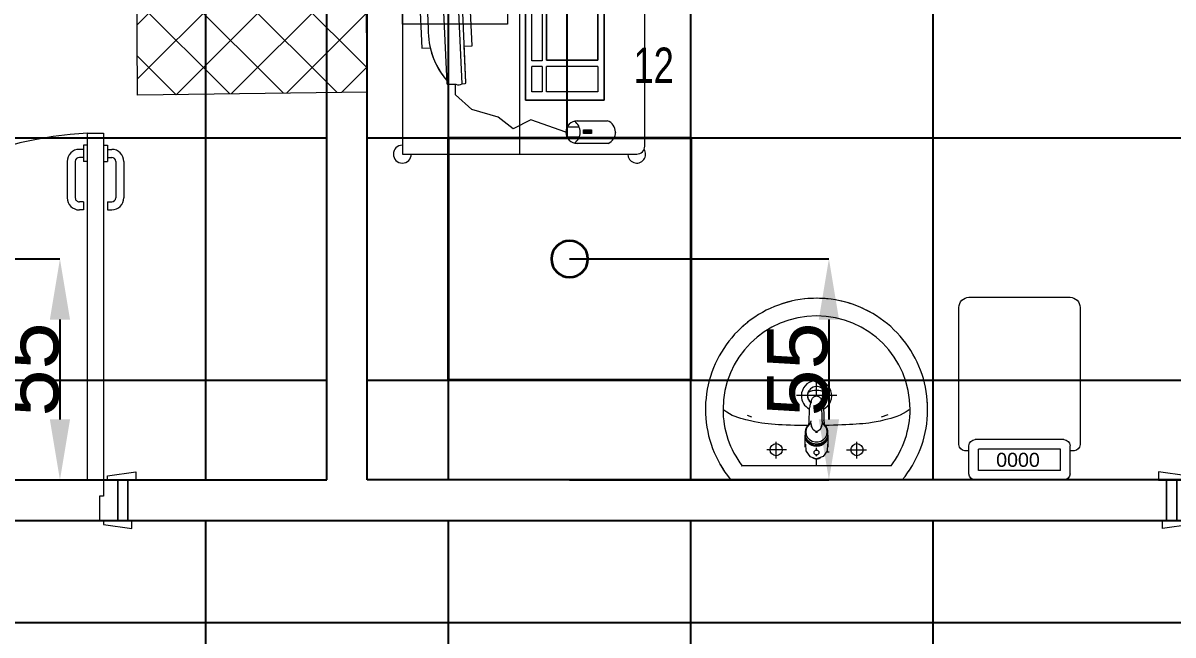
# Model space of a CAD drawing. Header units: inches. Extents: x -12418 to 57169, y -29325 to 19878.
# Drawn here: x 40947 to 43793, y -7231 to -5715 of the extents above; entities that cross this region are included whole.
import ezdxf
from ezdxf.enums import TextEntityAlignment as Align

# ---------------------------------------------------------------- set-up
doc = ezdxf.new("R2010")
doc.units = ezdxf.units.IN
doc.header["$LTSCALE"] = 25
doc.header["$MEASUREMENT"] = 0
doc.header["$PDMODE"] = 3
doc.layers.get('0').update_dxf_attribs({"color": 8})
doc.layers.get('Defpoints').update_dxf_attribs({"color": 8})
for name, color, linetype, lineweight in [('00-Ground Floor$0$72_EGR_EQP_TAG', 142, 'Continuous', 5), ('00-Ground Floor$0$C-HYDR-CTCH', 251, 'Continuous', 5), ('00-Ground Floor$0$Hatch', 254, 'Continuous', 5), ('00-Ground Floor$0$LOADING', 253, 'Continuous', 5), ('00-Ground Floor$0$P-SANR-FIXT', 6, 'Continuous', 18), ('00-Ground Floor$0$P-SANR-FIXT-1', 6, 'Continuous', 13), ('00-Ground Floor$0$Walls', 251, 'Continuous', 5), ('00-Ground Floor$0$Wooden Joinery', 251, 'Continuous', 5), ('E-DIM', 6, 'Continuous', 18), ('E-LITE-CIRC-NUMB', 6, 'Continuous', 25), ('E-LITE-CLNG', 150, 'Continuous', 35), ('E-LITE-CTRL', 6, 'Continuous', 25)]:
    doc.layers.add(name, color=color, linetype=linetype, lineweight=lineweight)
doc.layers.add('00-Ground Floor$0$False Ceiling', color=251, linetype='Continuous')
doc.styles.add('00-Ground Floor$0$Standard', font='arial.ttf')
doc.styles.add('00-Ground Floor$0$X3G_ENTITY_257CFD', font='swisscl.ttf', dxfattribs={"height": 200})
doc.styles.add('DC_Simplex', font='SIMPLEX.shx', dxfattribs={"width": 0.7})
doc.styles.get("Standard").update_dxf_attribs({"font": 'arial.ttf'})
doc.dimstyles.get("Standard").update_dxf_attribs({"dimtxt": 150, "dimasz": 150, "dimexe": 0.18, "dimexo": 0.0625, "dimgap": 1, "dimtad": 1, "dimdec": 0, "dimlfac": 0.1, "dimzin": 0, "dimdsep": 46, "dimtxsty": 'Standard', "dimcen": 0.09, "dimclrd": 256, "dimclrt": 7, "dimadec": 0, "dimazin": 0, "dimtfac": 1, "dimtdec": 0, "dimtofl": 0, "dimtmove": 0, "dimatfit": 3, "dimfxl": 1, "dimtolj": 1, "dimtzin": 0, "dimarcsym": 0})

# ---------------------------------------------------------------- blocks, each defined once
blk = doc.blocks.new('00-Ground Floor$0$A$C72370EFE')
at = {"layer": '00-Ground Floor$0$Wooden Joinery'}
for p, q in [((-0.01, -0.04), (-0.02, -0.04)), ((-0.01, -0.03), (-0.01, -0.07)), ((0, -0.03), (-0.01, -0.03)), ((0.04, -0.03), (0.05, -0.03)), ((0.05, -0.03), (0.05, -0.07)), ((0.05, -0.04), (0.06, -0.04)), ((-0.05, -0.07), (-0.05, -0.16)), ((-0.03, -0.07), (-0.03, -0.16)), ((-0.01, -0.06), (-0.02, -0.06)), ((0, -0.07), (-0.01, -0.07)), ((0.04, -0.07), (0.05, -0.07)), ((0.05, -0.06), (0.06, -0.06)), ((0.07, -0.07), (0.07, -0.16)), ((0.09, -0.07), (0.09, -0.16)), ((-0.01, -0.17), (-0.02, -0.17)), ((-0.01, -0.17), (-0.01, -0.19)), ((0.05, -0.17), (0.06, -0.17)), ((0.05, -0.17), (0.05, -0.19)), ((-0.01, -0.19), (-0.02, -0.19)), ((0.05, -0.19), (0.06, -0.19))]:
    blk.add_line(p, q, dxfattribs=at)
for centre, radius, start, end in [((-0.02, -0.07), 0.03, 90, 180), ((0.06, -0.07), 0.03, 0, 90), ((-0.02, -0.07), 0.01, 90, 180), ((0.06, -0.07), 0.01, 0, 90), ((-0.02, -0.16), 0.03, 180, 270), ((-0.02, -0.16), 0.01, 180, 270), ((0.06, -0.16), 0.01, 270, 0), ((0.06, -0.16), 0.03, 270, 0)]:
    blk.add_arc(centre, radius, start, end, dxfattribs=at)
blk = doc.blocks.new('00-Ground Floor$0$A$C5DAD61B4')
at = {"layer": '00-Ground Floor$0$Wooden Joinery'}
for points in [[(80, 959.1), (80, 969.1), (10, 979.1), (10, 959.1)], [(940, 959.1), (940, 969.1), (1010, 979.1), (1010, 959.1)], [(70, 859.1), (70, 849.1), (0, 839.1), (0, 859.1)], [(120, 859.1), (120, 0), (80, 0), (80, 859.1)], [(950, 859.1), (950, 849.1), (1020, 839.1), (1020, 859.1)]]:
    blk.add_lwpolyline(points, close=True, dxfattribs=at)
for points in [[(45, 859.1), (45, 959.1), (20, 959.1), (20, 859.1), (45, 859.1)], [(45, 859.1), (80, 859.1), (80, 899.1), (90, 899.1), (90, 959.1), (45, 959.1), (45, 859.1)], [(975, 859.1), (940, 859.1), (940, 899.1), (930, 899.1), (930, 959.1), (975, 959.1), (975, 859.1)], [(975, 859.1), (975, 959.1), (1000, 959.1), (1000, 859.1), (975, 859.1)]]:
    blk.add_lwpolyline(points, dxfattribs=at)
blk.add_arc((80, 859.1), 860, 272.666, 0, dxfattribs=at)
at = {"layer": '00-Ground Floor$0$Wooden Joinery', "xscale": 999.9999999998854, "yscale": 999.9999999998854, "zscale": 999.9999999998854, "rotation": 180}
blk.add_blockref('00-Ground Floor$0$A$C72370EFE', (120, 0), dxfattribs=at)
blk = doc.blocks.new('00-Ground Floor$0$FP_138-161_A_00_GFL_-0_080_Einreichung_Grundrisse_100')
at = {"layer": '00-Ground Floor$0$P-SANR-FIXT'}
blk.add_line((-0.0044, -0.0019), (-0.0045, -0.0021), dxfattribs=at)
at = {"layer": '00-Ground Floor$0$P-SANR-FIXT', "flags": 128}
blk.add_lwpolyline([(-0.0057, -0.0037), (-0.0058, -0.0039), (-0.006, -0.004)], dxfattribs=at)
blk = doc.blocks.new('00-Ground Floor$0$FP_139-161_A_00_GFL_-0_080_Einreichung_Grundrisse_100')
at = {"layer": '00-Ground Floor$0$P-SANR-FIXT'}
blk.add_line((0.0045, -0.0022), (0.0044, -0.002), dxfattribs=at)
at = {"layer": '00-Ground Floor$0$P-SANR-FIXT', "flags": 128}
blk.add_lwpolyline([(0.006, -0.004), (0.0059, -0.0039), (0.0057, -0.0038)], dxfattribs=at)
blk = doc.blocks.new('00-Ground Floor$0$IS_Ceraplus_B8204_BIM_BG _1_ - B8204AA - CERAPLUS single lever basin mixer with pop-up waste-V137-161_A_00_GFL_-0_080_Einreichung_Grundrisse_100')
at = {"layer": '00-Ground Floor$0$P-SANR-FIXT-1'}
h = blk.add_hatch(dxfattribs=at)
h.set_pattern_fill('FP_26', color=256, style=0, pattern_type=2)
h.set_pattern_definition([(225, (0.009, 0), (0.010607, -0.010607), []), (315, (0.009, 0), (0.010607, 0.010607), [])])
h.paths.add_polyline_path([(0.0056, -0.002), (0.0058, -0.0024), (0.0058, -0.0021)])
h.paths.add_polyline_path([(0.007, -0.0039), (0.0088, -0.0045), (0.0084, -0.0043)])
at = {"layer": '00-Ground Floor$0$LOADING'}
for p, q in [((-0.028, 0), (-0.028, -0.0281)), ((-0.0262, -0.0282), (-0.0263, -0.0287)), ((0.0263, -0.0287), (0.0262, -0.0282)), ((0.028, -0.0281), (0.028, 0)), ((-0.0274, -0.0337), (-0.0271, -0.0392)), ((-0.0137, -0.0512), (-0.0129, -0.0517)), ((0.0124, -0.052), (0.0133, -0.0515)), ((0.0185, -0.0618), (0.019, -0.0539)), ((0.019, -0.0539), (0.0188, -0.0561)), ((0.0262, -0.0293), (0.0263, -0.0287)), ((0.0271, -0.0392), (0.0274, -0.0337)), ((0.014, -0.0647), (0.0133, -0.1077))]:
    blk.add_line(p, q, dxfattribs=at)
at = {"layer": '00-Ground Floor$0$LOADING', "flags": 128}
for points in [[(-0.0272, -0.0069), (-0.0266, 0.009), (-0.0165, 0.0236), (0, 0.0291)], [(0.0272, -0.0069), (0.0266, 0.009), (0.0165, 0.0236), (0, 0.0291)], [(-0.0176, -0.0568), (-0.0224, -0.0513), (-0.0254, -0.0448), (-0.0264, -0.0376), (-0.0253, -0.0305), (-0.0222, -0.024), (-0.0172, -0.0186), (-0.0109, -0.0147), (-0.0037, -0.0127), (0.0037, -0.0127), (0.0109, -0.0147), (0.0172, -0.0186), (0.0222, -0.024), (0.0253, -0.0305), (0.0264, -0.0376), (0.0254, -0.0448), (0.0224, -0.0513), (0.0176, -0.0568)], [(-0.0271, -0.0393), (-0.027, -0.0403), (-0.0269, -0.0414), (-0.0267, -0.0424), (-0.0265, -0.0434), (-0.0262, -0.0444), (-0.0259, -0.0454), (-0.0255, -0.0464), (-0.0252, -0.0474), (-0.0247, -0.0484), (-0.0243, -0.0493), (-0.0238, -0.0502), (-0.0232, -0.0511), (-0.0226, -0.052), (-0.022, -0.0529), (-0.0214, -0.0537), (-0.0207, -0.0545), (-0.0199, -0.0553), (-0.0192, -0.0561), (-0.0184, -0.0568), (-0.0176, -0.0575), (-0.0173, -0.0577)], [(-0.019, -0.0539), (-0.0185, -0.0615), (-0.0185, -0.0618)], [(0.0171, -0.0578), (0.0174, -0.0575), (0.0176, -0.0568)], [(0.0173, -0.0577), (0.0181, -0.057), (0.0189, -0.0563), (0.0197, -0.0556), (0.0204, -0.0548), (0.0211, -0.054), (0.0218, -0.0532), (0.0224, -0.0523), (0.023, -0.0514), (0.0236, -0.0505), (0.0241, -0.0496), (0.0246, -0.0487), (0.025, -0.0477), (0.0254, -0.0467), (0.0258, -0.0458), (0.0261, -0.0448), (0.0264, -0.0437), (0.0266, -0.0427), (0.0268, -0.0417), (0.027, -0.0407), (0.0271, -0.0396), (0.0271, -0.0393)], [(-0.0181, -0.0728), (-0.0177, -0.083), (-0.0172, -0.0938)], [(-0.0162, -0.0579), (-0.0156, -0.058), (-0.0151, -0.0581), (-0.0146, -0.0583), (-0.0142, -0.0586), (-0.0139, -0.0588), (-0.0138, -0.0591)], [(-0.0138, -0.0591), (-0.0139, -0.0612), (-0.014, -0.0633)], [(0.0138, -0.0591), (0.0139, -0.0588), (0.0142, -0.0586), (0.0146, -0.0583), (0.0151, -0.0581), (0.0156, -0.058), (0.0162, -0.0579)], [(0.014, -0.0633), (0.0139, -0.0612), (0.0138, -0.0591)], [(0.0172, -0.0938), (0.0177, -0.083), (0.0181, -0.0728)], [(0.0184, -0.0651), (0.0184, -0.0652), (0.0184, -0.0652), (0.0184, -0.0652), (0.0184, -0.0654), (0.0184, -0.0655)], [(-0.0129, -0.1142), (-0.0124, -0.1161), (-0.0118, -0.1179), (-0.0109, -0.1197), (-0.0098, -0.1214), (-0.0084, -0.123), (-0.0067, -0.1244), (-0.0047, -0.1255), (-0.0025, -0.1263), (0, -0.1266)], [(0, -0.1266), (0.0025, -0.1263), (0.0047, -0.1255), (0.0067, -0.1244), (0.0084, -0.123), (0.0098, -0.1214), (0.0109, -0.1197), (0.0118, -0.1179), (0.0124, -0.1161), (0.0129, -0.1142)]]:
    blk.add_lwpolyline(points, dxfattribs=at)
at = {"layer": '00-Ground Floor$0$LOADING'}
for centre, radius, start, end in [((0, 0.0135), 0.00603, 0, 180), ((0, 0.0135), 0.00603, 180, 0), ((-0.009, 0), 0.005, 300, 315), ((0.009, 0), 0.005, 225, 240)]:
    blk.add_arc(centre, radius, start, end, dxfattribs=at)
for centre, major_axis, start_param, end_param in [((0, -0.0281), (-0.028, 0), 4.712389, 6.47291), ((0, -0.0287), (0.0267, 0), 1.570796, 3.036556), ((0, -0.0287), (0.0263, 0), 2.625648, 2.791756), ((0, -0.0287), (-0.0263, 0), 4.712389, 5.759587), ((0, -0.0281), (0.028, 0), 6.093357, 7.853982), ((0, -0.0287), (0.0267, 0), 0.105099, 1.570796), ((0, -0.0287), (0.0262, 0), 0.523599, 1.570796), ((0, -0.0287), (0.0262, 0), 0.349919, 0.515945), ((0, -0.0321), (0.0275, 0), 3.141823, 3.202701), ((0, -0.0321), (0.0275, 0), 3.239313, 3.439417), ((0, -0.0281), (0.028, 0), 3.371221, 3.483334), ((0, -0.0312), (0.0248, 0), 4.111947, 4.191073), ((0, -0.0281), (0.028, 0), 4.202431, 4.259552), ((0, -0.0287), (0.0263, 0), 4.169225, 4.2325), ((0, -0.0281), (0.028, 0), 5.172057, 5.222265), ((0, -0.0287), (0.0267, 0), 6.059374, 6.108652), ((0, -0.0321), (0.0275, 0), 5.985527, 6.185455), ((0, -0.0281), (0.028, 0), 5.94107, 6.05344), ((0, -0.0321), (0.0275, 0), 6.222066, 6.282955)]:
    blk.add_ellipse(centre, major_axis=major_axis, ratio=0.961262, start_param=start_param, end_param=end_param, dxfattribs=at)
for points, knots in [([(-0.0215, -0.0162), (-0.0216, -0.0163), (-0.0219, -0.0167), (-0.0227, -0.0177), (-0.0238, -0.0192), (-0.0249, -0.0211), (-0.0258, -0.0231), (-0.0266, -0.0253), (-0.0273, -0.0282), (-0.0275, -0.0305), (-0.0275, -0.0321)], [0.7859035, 0.7859035, 0.7859035, 0.7859035, 0.7916667, 0.8055556, 0.8333333, 0.8611111, 0.8888889, 0.9166667, 0.9444444, 1, 1, 1, 1]), ([(0.021, -0.0157), (0.0208, -0.0154), (0.0203, -0.0149), (0.0192, -0.0139), (0.0177, -0.0127), (0.0161, -0.0117), (0.0148, -0.0109), (0.0138, -0.0104), (0.0127, -0.0099), (0.0113, -0.0093), (0.0087, -0.0084), (0.0048, -0.0075), (0, -0.0071), (-0.0048, -0.0075), (-0.0087, -0.0084), (-0.0113, -0.0093), (-0.0127, -0.0099), (-0.0138, -0.0104), (-0.0148, -0.0109), (-0.0161, -0.0117), (-0.0177, -0.0127), (-0.0191, -0.0139), (-0.0202, -0.0149), (-0.0208, -0.0154), (-0.021, -0.0157)], [0.2222222, 0.2222222, 0.2222222, 0.2222222, 0.2361111, 0.25, 0.2777778, 0.3055556, 0.3194444, 0.3333333, 0.3472222, 0.3611111, 0.3888889, 0.4444444, 0.5, 0.5555556, 0.6111111, 0.6388889, 0.6527778, 0.6666667, 0.6805556, 0.6944444, 0.7222222, 0.75, 0.7638889, 0.7777778, 0.7777778, 0.7777778, 0.7777778]), ([(0.0275, -0.0321), (0.0275, -0.0305), (0.0273, -0.0282), (0.0266, -0.0253), (0.0258, -0.0231), (0.0249, -0.0211), (0.0238, -0.0192), (0.0227, -0.0177), (0.0219, -0.0167), (0.0216, -0.0163), (0.0215, -0.0162)], [0, 0, 0, 0, 0.0555556, 0.0833333, 0.1111111, 0.1388889, 0.1666667, 0.1944444, 0.2083333, 0.2142181, 0.2142181, 0.2142181, 0.2142181]), ([(-0.0188, -0.0538), (-0.0188, -0.0547), (-0.0186, -0.0582), (-0.0185, -0.0619), (-0.0184, -0.0646)], [0.6724021, 0.6724021, 0.6724021, 0.6724021, 0.75, 1, 1, 1, 1]), ([(-0.0162, -0.0579), (-0.0162, -0.0578), (-0.0163, -0.0578), (-0.0165, -0.0577), (-0.0166, -0.0575), (-0.0167, -0.0574), (-0.0169, -0.0573), (-0.017, -0.0572), (-0.0172, -0.0571), (-0.0173, -0.057), (-0.0175, -0.0569), (-0.0176, -0.0568)], [0, 0, 0, 0, 0.1, 0.2, 0.3, 0.4, 0.5, 0.6, 0.7, 0.8, 1, 1, 1, 1]), ([(0, -0.0378), (-0.0005, -0.038), (-0.0012, -0.0384), (-0.0021, -0.0389), (-0.0028, -0.0393), (-0.0035, -0.0397), (-0.0042, -0.04), (-0.0049, -0.0405), (-0.0055, -0.0409), (-0.0061, -0.0414), (-0.0067, -0.0419), (-0.0072, -0.0424), (-0.0078, -0.0429), (-0.0083, -0.0435), (-0.0088, -0.0441), (-0.0092, -0.0446), (-0.0096, -0.0452), (-0.01, -0.0459), (-0.0103, -0.0466), (-0.0105, -0.0472), (-0.0107, -0.0477), (-0.0108, -0.0481), (-0.0109, -0.0484), (-0.0111, -0.0489), (-0.0114, -0.0497), (-0.0118, -0.0509), (-0.0122, -0.0521), (-0.0124, -0.053), (-0.0126, -0.0537), (-0.0128, -0.0544), (-0.0129, -0.0552), (-0.0131, -0.0559), (-0.0132, -0.0566), (-0.0134, -0.0572), (-0.0136, -0.0581), (-0.0137, -0.0587), (-0.0138, -0.0591)], [0, 0, 0, 0, 0.055556, 0.083333, 0.111111, 0.138889, 0.166667, 0.194444, 0.222222, 0.25, 0.277778, 0.305556, 0.333333, 0.361111, 0.388889, 0.416667, 0.444444, 0.472222, 0.5, 0.527778, 0.541667, 0.555556, 0.569444, 0.583333, 0.611111, 0.666667, 0.722222, 0.75, 0.777778, 0.805556, 0.833333, 0.861111, 0.888889, 0.916667, 0.944444, 1, 1, 1, 1]), ([(0, -0.0357), (-0.0006, -0.0357), (-0.0013, -0.0357), (-0.002, -0.0357), (-0.0022, -0.0357)], [0, 0, 0, 0, 0.1, 0.1298359, 0.1298359, 0.1298359, 0.1298359]), ([(0.0022, -0.0357), (0.002, -0.0357), (0.0013, -0.0357), (0.0006, -0.0357), (0, -0.0357)], [0.8701578, 0.8701578, 0.8701578, 0.8701578, 0.9, 1, 1, 1, 1]), ([(0.0138, -0.0591), (0.0137, -0.0587), (0.0136, -0.0581), (0.0134, -0.0572), (0.0132, -0.0566), (0.0131, -0.0559), (0.0129, -0.0552), (0.0128, -0.0544), (0.0126, -0.0537), (0.0124, -0.053), (0.0122, -0.0521), (0.0118, -0.0509), (0.0114, -0.0497), (0.0111, -0.0489), (0.0109, -0.0484), (0.0108, -0.0481), (0.0107, -0.0477), (0.0105, -0.0472), (0.0103, -0.0466), (0.01, -0.0459), (0.0096, -0.0452), (0.0092, -0.0446), (0.0088, -0.0441), (0.0083, -0.0435), (0.0078, -0.0429), (0.0072, -0.0424), (0.0067, -0.0419), (0.0061, -0.0414), (0.0055, -0.0409), (0.0049, -0.0405), (0.0042, -0.04), (0.0035, -0.0397), (0.0028, -0.0393), (0.0021, -0.0389), (0.0012, -0.0384), (0.0005, -0.038), (0, -0.0378)], [0, 0, 0, 0, 0.055556, 0.083333, 0.111111, 0.138889, 0.166667, 0.194444, 0.222222, 0.25, 0.277778, 0.333333, 0.388889, 0.416667, 0.430556, 0.444444, 0.458333, 0.472222, 0.5, 0.527778, 0.555556, 0.583333, 0.611111, 0.638889, 0.666667, 0.694444, 0.722222, 0.75, 0.777778, 0.805556, 0.833333, 0.861111, 0.888889, 0.916667, 0.944444, 1, 1, 1, 1]), ([(0.0176, -0.0568), (0.0175, -0.0569), (0.0173, -0.057), (0.0172, -0.0571), (0.017, -0.0572), (0.0169, -0.0573), (0.0167, -0.0574), (0.0166, -0.0575), (0.0165, -0.0577), (0.0163, -0.0578), (0.0162, -0.0578), (0.0162, -0.0579)], [0, 0, 0, 0, 0.2, 0.3, 0.4, 0.5, 0.6, 0.7, 0.8, 0.9, 1, 1, 1, 1]), ([(0.0184, -0.0646), (0.0185, -0.0619), (0.0186, -0.0582), (0.0188, -0.0547), (0.0188, -0.0538)], [0, 0, 0, 0, 0.25, 0.3275586, 0.3275586, 0.3275586, 0.3275586]), ([(-0.0148, -0.0587), (-0.015, -0.0586), (-0.0159, -0.0583), (-0.0167, -0.058), (-0.0172, -0.0578)], [0.8, 0.8, 0.8, 0.8, 0.85, 1, 1, 1, 1]), ([(0.0141, -0.0613), (0.0141, -0.0611), (0.0143, -0.0608), (0.0145, -0.0604), (0.0148, -0.06), (0.0151, -0.0596), (0.0153, -0.0594), (0.0155, -0.0592), (0.0156, -0.059), (0.0158, -0.0588), (0.016, -0.0587), (0.0163, -0.0585), (0.0165, -0.0583), (0.0166, -0.0582)], [0.3333333, 0.3333333, 0.3333333, 0.3333333, 0.4166667, 0.5, 0.5833333, 0.6666667, 0.7083333, 0.75, 0.7916667, 0.8333333, 0.875, 0.9166667, 1, 1, 1, 1]), ([(-0.0131, -0.1116), (-0.0132, -0.1115), (-0.0135, -0.1109), (-0.0141, -0.1099), (-0.0147, -0.1086), (-0.0153, -0.1072), (-0.0159, -0.1053), (-0.0167, -0.1021), (-0.0171, -0.0992), (-0.0171, -0.0973)], [0.4856715, 0.4856715, 0.4856715, 0.4856715, 0.5, 0.55, 0.6, 0.65, 0.7, 0.8, 1, 1, 1, 1]), ([(-0.0132, -0.1091), (-0.0132, -0.1096), (-0.0132, -0.1103), (-0.0132, -0.1111), (-0.0132, -0.1115), (-0.0132, -0.1118), (-0.0131, -0.1122), (-0.0131, -0.1125), (-0.0131, -0.1128), (-0.0131, -0.1131), (-0.013, -0.1134), (-0.013, -0.1138), (-0.0129, -0.1141), (-0.0129, -0.1142)], [0.2, 0.2, 0.2, 0.2, 0.4, 0.5, 0.55, 0.6, 0.65, 0.7, 0.75, 0.8, 0.85, 0.9, 1, 1, 1, 1]), ([(0.0129, -0.1142), (0.0129, -0.1141), (0.013, -0.1138), (0.013, -0.1134), (0.0131, -0.1131), (0.0131, -0.1128), (0.0131, -0.1125), (0.0131, -0.1122), (0.0132, -0.1118), (0.0132, -0.1115), (0.0132, -0.1111), (0.0132, -0.1103), (0.0132, -0.1096), (0.0132, -0.1091)], [0, 0, 0, 0, 0.1, 0.15, 0.2, 0.25, 0.3, 0.35, 0.4, 0.45, 0.5, 0.6, 0.8, 0.8, 0.8, 0.8]), ([(0.0131, -0.1116), (0.0133, -0.1113), (0.0137, -0.1106), (0.0142, -0.1096), (0.0147, -0.1084), (0.0153, -0.1072), (0.0159, -0.1053), (0.0167, -0.1021), (0.0171, -0.0992), (0.0171, -0.0973)], [-0.5143371, -0.5143371, -0.5143371, -0.5143371, -0.475, -0.4375, -0.4, -0.35, -0.3, -0.2, 0, 0, 0, 0])]:
    blk.add_open_spline(points, degree=3, knots=knots, dxfattribs=at)
for points in [[(-0.0184, -0.0646), (-0.0183, -0.0659), (-0.0182, -0.0684), (-0.0181, -0.0709), (-0.0181, -0.0721)], [(-0.0172, -0.0578), (-0.0171, -0.0578), (-0.0169, -0.058), (-0.0167, -0.0581), (-0.0166, -0.0582)], [(-0.0162, -0.0579), (-0.0162, -0.0579), (-0.0164, -0.0581), (-0.0165, -0.0582), (-0.0166, -0.0583), (-0.0166, -0.0582), (-0.0166, -0.0582)], [(-0.0166, -0.0582), (-0.0163, -0.0585), (-0.0156, -0.059), (-0.0148, -0.0599), (-0.0142, -0.0609), (-0.0139, -0.0617), (-0.0138, -0.0621)], [(-0.014, -0.0633), (-0.014, -0.0633), (-0.014, -0.0633), (-0.014, -0.0633)], [(-0.014, -0.0646), (-0.014, -0.0644), (-0.014, -0.064), (-0.014, -0.0635), (-0.014, -0.0633)], [(0.014, -0.0633), (0.014, -0.0633), (0.014, -0.0633), (0.014, -0.0633)], [(0.014, -0.0633), (0.014, -0.0635), (0.014, -0.064), (0.014, -0.0644), (0.014, -0.0647)], [(0.0172, -0.0578), (0.0168, -0.0579), (0.0158, -0.0583), (0.0147, -0.0587), (0.0141, -0.059)], [(0.0166, -0.0582), (0.0166, -0.0582), (0.0166, -0.0583), (0.0165, -0.0582), (0.0164, -0.0581), (0.0162, -0.0579), (0.0162, -0.0579)], [(0.0166, -0.0582), (0.0167, -0.0582), (0.0168, -0.0581), (0.0169, -0.058), (0.0169, -0.058)], [(0.0169, -0.058), (0.017, -0.0579), (0.0171, -0.0579), (0.0171, -0.0578)], [(0.0181, -0.0721), (0.0181, -0.0709), (0.0182, -0.0684), (0.0183, -0.0659), (0.0184, -0.0646)], [(-0.0172, -0.0938), (-0.0172, -0.0944), (-0.0172, -0.0956), (-0.0171, -0.0967), (-0.0171, -0.0973)], [(0.0171, -0.0973), (0.0171, -0.0967), (0.0172, -0.0956), (0.0172, -0.0944), (0.0172, -0.0938)]]:
    blk.add_open_spline(points, degree=3, dxfattribs=at)
for name in ['00-Ground Floor$0$FP_138-161_A_00_GFL_-0_080_Einreichung_Grundrisse_100', '00-Ground Floor$0$FP_139-161_A_00_GFL_-0_080_Einreichung_Grundrisse_100']:
    blk.add_blockref(name, (0, 0), dxfattribs=at)
blk = doc.blocks.new('00-Ground Floor$0$_100_WB_KER_REN_55x45x18 - _100_WB_KER_REN_55x45x18-V63-161_A_00_GFL_-0_080_Einreichung_Grundrisse_100')
at = {"layer": '00-Ground Floor$0$LOADING'}
for p, q in [((-0.2075, 0.225), (-0.2075, 0.2227)), ((0.2074, 0.225), (-0.2074, 0.225)), ((0.2075, 0.2227), (0.2075, 0.225)), ((-0.1855, 0.1899), (0.1855, 0.1899)), ((-0.1, 0.172), (-0.1, 0.1303)), ((0, 0.1899), (0, 0.1724)), ((0.1, 0.172), (0.1, 0.1303)), ((-0.0744, 0.15), (-0.1234, 0.15)), ((-0.0259, 0.155), (-0.0315, 0.155)), ((0, 0.1656), (0, 0.1628)), ((0, 0.1509), (0, 0.1454)), ((0.026, 0.155), (0.0248, 0.155)), ((0.0744, 0.15), (0.1234, 0.15)), ((0, 0.1422), (0, 0.1399)), ((-0.1763, 0.0637), (-0.1598, 0.0692)), ((0.1605, 0.0691), (0.1707, 0.0656)), ((-0.05, 0.0161), (0.05, 0.0161)), ((0, 0.0168), (0, -0.0348))]:
    blk.add_line(p, q, dxfattribs=at)
at = {"layer": '00-Ground Floor$0$LOADING', "flags": 128}
for points in [[(-0.2121, 0.225), (-0.219, 0.2164), (-0.2254, 0.2075), (-0.2316, 0.1983), (-0.2373, 0.189), (-0.2427, 0.1794), (-0.2476, 0.1696), (-0.2522, 0.1596), (-0.2564, 0.1494), (-0.2602, 0.1391), (-0.2635, 0.1286), (-0.2665, 0.118), (-0.269, 0.1073), (-0.271, 0.0965), (-0.2727, 0.0856), (-0.2739, 0.0747), (-0.2747, 0.0637), (-0.275, 0.0527), (-0.275, 0.05)], [(0.275, 0.05), (0.2748, 0.061), (0.2741, 0.072), (0.273, 0.0829), (0.2715, 0.0938), (0.2695, 0.1046), (0.2671, 0.1154), (0.2643, 0.126), (0.261, 0.1365), (0.2574, 0.1469), (0.2533, 0.1571), (0.2488, 0.1671), (0.2439, 0.177), (0.2387, 0.1866), (0.233, 0.1961), (0.227, 0.2053), (0.2206, 0.2142), (0.2138, 0.2229), (0.2121, 0.225)], [(-0.275, 0.05), (-0.2748, 0.039), (-0.2741, 0.028), (-0.273, 0.0171), (-0.2715, 0.0062), (-0.2695, -0.0046), (-0.2671, -0.0154), (-0.2643, -0.026), (-0.261, -0.0365), (-0.2574, -0.0469), (-0.2533, -0.0571), (-0.2488, -0.0671), (-0.2439, -0.077), (-0.2387, -0.0866), (-0.233, -0.0961), (-0.227, -0.1053), (-0.2206, -0.1142), (-0.2138, -0.1229), (-0.2067, -0.1313), (-0.1993, -0.1395), (-0.1916, -0.1473), (-0.1836, -0.1548), (-0.1752, -0.162), (-0.1666, -0.1688), (-0.1577, -0.1753), (-0.1486, -0.1814), (-0.1392, -0.1872), (-0.1296, -0.1925), (-0.1198, -0.1975), (-0.1098, -0.2021), (-0.0996, -0.2063), (-0.0893, -0.2101), (-0.0788, -0.2135), (-0.0682, -0.2164), (-0.0575, -0.2189), (-0.0467, -0.221), (-0.0359, -0.2227), (-0.0249, -0.2239), (-0.014, -0.2246), (-0.003, -0.225), (0.008, -0.2249), (0.019, -0.2243), (0.03, -0.2234), (0.0409, -0.2219), (0.0517, -0.2201), (0.0625, -0.2178), (0.0731, -0.2151), (0.0837, -0.212), (0.0941, -0.2084), (0.1043, -0.2044), (0.1144, -0.2001), (0.1243, -0.1953), (0.1341, -0.1901), (0.1436, -0.1846), (0.1528, -0.1786), (0.1618, -0.1723), (0.1706, -0.1657), (0.1791, -0.1587), (0.1873, -0.1514), (0.1952, -0.1437), (0.2028, -0.1358), (0.21, -0.1275), (0.217, -0.119), (0.2236, -0.1101), (0.2298, -0.1011), (0.2356, -0.0918), (0.2411, -0.0822), (0.2462, -0.0725), (0.2509, -0.0625), (0.2552, -0.0524), (0.2591, -0.0421), (0.2626, -0.0317), (0.2656, -0.0211), (0.2683, -0.0104), (0.2705, 0.0003), (0.2722, 0.0112), (0.2736, 0.0221), (0.2745, 0.0331), (0.2749, 0.0441), (0.275, 0.05)]]:
    blk.add_lwpolyline(points, dxfattribs=at)
at = {"layer": '00-Ground Floor$0$LOADING'}
for centre in [(-0.1, 0.15), (0.1, 0.15)]:
    blk.add_circle(centre, 0.015, dxfattribs=at)
for centre, radius, start, end in [((0, 0.05), 0.275, 145.9324, 150.3591), ((0, 0.05), 0.275, 140.4788, 141.2381), ((0, 0.05), 0.275, 38.7619, 39.5212), ((0, 0.05), 0.275, 29.6409, 34.0676), ((0, 0.05), 0.2315, 142.8209, 180), ((0, 0.155), 0.0175, 54.0899, 125.9101), ((0, 0.155), 0.0175, 68.869, 83.8798), ((0, 0.05), 0.2315, 0, 37.1791), ((0, 0.155), 0.0175, 251.9463, 258.2346), ((0, 0.05), 0.275, 180, 183.6225), ((0, 0.05), 0.2315, 180, 0), ((0, 0.0161), 0.0375, 117.1305, 0), ((0, 0.0161), 0.0225, 129.5025, 0), ((0, 0.0161), 0.0225, 138.0808, 143.3939), ((0, 0.0161), 0.0225, 0, 51.4286), ((0, 0.0161), 0.0225, 36.616, 41.9265), ((0, 0.0161), 0.0375, 0, 61.4146), ((0, 0.0161), 0.0225, 180, 193.3417), ((0, 0.0161), 0.0225, 197.0466, 201.508), ((0, 0.0161), 0.0225, 156.725, 162.0134), ((0, 0.05), 0.047, 243.4433, 296.5567), ((0, 0.0161), 0.0225, 17.9887, 23.276), ((0, 0.0161), 0.0225, 338.492, 342.9534), ((0, 0.0161), 0.0225, 346.6583, 0), ((0, 0.05), 0.275, 307.6689, 312), ((0, 0.05), 0.275, 240, 245.6589), ((0, 0.05), 0.275, 252, 257.5535), ((0, 0.05), 0.275, 264, 276), ((0, 0.05), 0.275, 282.9241, 288)]:
    blk.add_arc(centre, radius, start, end, dxfattribs=at)
for points, knots in [([(-0.2074, 0.225), (-0.2078, 0.225), (-0.2086, 0.225), (-0.2095, 0.225), (-0.2102, 0.225), (-0.2106, 0.225), (-0.2109, 0.225), (-0.2111, 0.225), (-0.2114, 0.225), (-0.2116, 0.225), (-0.2118, 0.225), (-0.2119, 0.225), (-0.2119, 0.225)], [-1, -1, -1, -1, -0.8333333, -0.6666667, -0.5833333, -0.5, -0.4583333, -0.4166667, -0.3333333, -0.2916667, -0.25, -0.1666667, -0.1666667, -0.1666667, -0.1666667]), ([(0.2119, 0.225), (0.2119, 0.225), (0.2118, 0.225), (0.2116, 0.225), (0.2114, 0.225), (0.2111, 0.225), (0.2109, 0.225), (0.2106, 0.225), (0.2102, 0.225), (0.2095, 0.225), (0.2086, 0.225), (0.2078, 0.225), (0.2074, 0.225)], [-0.8333333, -0.8333333, -0.8333333, -0.8333333, -0.75, -0.7083333, -0.6666667, -0.5833333, -0.5416667, -0.5, -0.4166667, -0.3333333, -0.1666667, 0, 0, 0, 0]), ([(-0.0037, 0.1721), (-0.0046, 0.1719), (-0.0064, 0.1714), (-0.0081, 0.1705), (-0.009, 0.17)], [0.5653198, 0.5653198, 0.5653198, 0.5653198, 0.6111111, 0.6666667, 0.6666667, 0.6666667, 0.6666667]), ([(0.009, 0.17), (0.0086, 0.1703), (0.0077, 0.1708), (0.0059, 0.1715), (0.0046, 0.1719), (0.0037, 0.1721)], [0.3333333, 0.3333333, 0.3333333, 0.3333333, 0.3611111, 0.3888889, 0.4346482, 0.4346482, 0.4346482, 0.4346482]), ([(-0.2294, 0.0509), (-0.2103, 0.066), (-0.1431, 0.0839), (-0.1084, 0.0863), (-0.0496, 0.0893), (-0.0206, 0.0899)], [0.0392191, 0.0392191, 0.0392191, 0.0392191, 0.1715289, 0.4228457, 0.6475389, 0.6475389, 0.6475389, 0.6475389]), ([(0.0209, 0.0903), (0.0512, 0.0901), (0.1113, 0.0879), (0.1514, 0.0828), (0.2115, 0.0665), (0.2292, 0.052)], [0.7533082, 0.7533082, 0.7533082, 0.7533082, 0.9865548, 1.235629, 1.3638988, 1.3638988, 1.3638988, 1.3638988]), ([(-0.0141, 0.0337), (-0.0162, 0.0319), (-0.0207, 0.0267), (-0.0225, 0.02), (-0.0225, 0.0161)], [0.7144203, 0.7144203, 0.7144203, 0.7144203, 0.8333333, 1, 1, 1, 1]), ([(0.0225, 0.0161), (0.0225, 0.0187), (0.0216, 0.0239), (0.0182, 0.0298), (0.0152, 0.0327), (0.0141, 0.0337)], [0, 0, 0, 0, 0.1111111, 0.2222222, 0.285568, 0.285568, 0.285568, 0.285568])]:
    blk.add_open_spline(points, degree=3, knots=knots, dxfattribs=at)
for points in [[(-0.2075, 0.2227), (-0.2075, 0.2231), (-0.2075, 0.2235), (-0.2075, 0.2239)], [(0.2075, 0.2239), (0.2075, 0.2235), (0.2075, 0.2231), (0.2075, 0.2227)], [(-0.1852, 0.1899), (-0.1853, 0.1899), (-0.1854, 0.1899), (-0.1855, 0.1899)], [(-0.0009, 0.1725), (-0.0013, 0.1725), (-0.0018, 0.1724), (-0.0022, 0.1724)], [(0.0022, 0.1724), (0.0018, 0.1724), (0.0013, 0.1725), (0.0009, 0.1725)], [(0.1855, 0.1899), (0.1854, 0.1899), (0.1853, 0.1899), (0.1852, 0.1899)], [(-0.0225, 0.0161), (-0.0225, 0.0147), (-0.0222, 0.012), (-0.0215, 0.0093), (-0.021, 0.008)], [(0.021, 0.008), (0.0215, 0.0093), (0.0222, 0.012), (0.0225, 0.0147), (0.0225, 0.0161)]]:
    blk.add_open_spline(points, degree=3, dxfattribs=at)
at = {"layer": '00-Ground Floor$0$LOADING', "xscale": -1, "rotation": 5.088887490341627e-12}
blk.add_blockref('00-Ground Floor$0$IS_Ceraplus_B8204_BIM_BG _1_ - B8204AA - CERAPLUS single lever basin mixer with pop-up waste-V137-161_A_00_GFL_-0_080_Einreichung_Grundrisse_100', (0, 0.1434), dxfattribs=at)
blk = doc.blocks.new('00-Ground Floor$0$HF13461A-P')
at = {"layer": '00-Ground Floor$0$LOADING'}
for p, q in [((0.0229, 0.4353), (0.0229, 0.3653)), ((0.2579, 0.4503), (0.0379, 0.4503)), ((0.2729, 0.4353), (0.2729, 0.3653)), ((0.2493, 0.4266), (0.0466, 0.4266)), ((0.0466, 0.4266), (0.0466, 0.3739)), ((0.2493, 0.4266), (0.2493, 0.3739)), ((0.0229, 0.3778), (0.0129, 0.3778)), ((0.2493, 0.3739), (0.0466, 0.3739)), ((0.2829, 0.3778), (0.2729, 0.3778)), ((-0.0021, 0.3628), (-0.0021, 0.0228)), ((0.2579, 0.3503), (0.0379, 0.3503)), ((0.2979, 0.0228), (0.2979, 0.3628)), ((0.0229, -0.0022), (0.2729, -0.0022))]:
    blk.add_line(p, q, dxfattribs=at)
for centre, radius, start, end in [((0.0379, 0.4353), 0.015, 90, 180), ((0.2579, 0.4353), 0.015, 0, 90), ((0.0129, 0.3628), 0.015, 90, 180), ((0.2829, 0.3628), 0.015, 0, 90), ((0.0379, 0.3653), 0.015, 180, 270), ((0.2579, 0.3653), 0.015, 270, 0), ((0.0229, 0.0228), 0.025, 180, 270), ((0.2729, 0.0228), 0.025, 270, 0)]:
    blk.add_arc(centre, radius, start, end, dxfattribs=at)
at = {"layer": '00-Ground Floor$0$LOADING', "style": '00-Ground Floor$0$Standard'}
blk.add_text('0000', height=0.03477, dxfattribs=at).set_placement((0.0901, 0.3829))
blk = doc.blocks.new('00-Ground Floor$0$M.168.61.15')
at = {"layer": '00-Ground Floor$0$LOADING'}
for p, q in [((-10248.8, 19911.8), (-10248.8, 20292.7)), ((-10248.8, 20292.7), (-9668.8, 20292.7)), ((-9958.8, 20292.7), (-9958.8, 20163.4)), ((-9648.8, 20272.7), (-9648.8, 19911.8)), ((-10160.3, 20179.3), (-10113, 20181.5)), ((-10101.1, 19705.1), (-10123, 20181)), ((-10091.3, 19708), (-10113, 20181.7)), ((-10108.9, 20091.4), (-10113, 20181.7)), ((-10160.3, 20179.3), (-10138.7, 19705.9)), ((-9749.5, 20110), (-9749.5, 19664.7)), ((-9749.5, 19664.7), (-9749.5, 20110)), ((-10193.1, 20087.5), (-10214.1, 20086.6)), ((-10193.1, 20087.5), (-10214.1, 20086.6)), ((-10214.1, 20086.6), (-10200.8, 19793.4)), ((-10214.1, 20086.6), (-10200.8, 19793.4)), ((-10089.4, 20092.2), (-10108.9, 20091.4)), ((-10089.4, 20092.2), (-10108.9, 20091.4)), ((-10076.1, 19799.1), (-10089.4, 20092.2)), ((-10076.1, 19799.1), (-10089.4, 20092.2)), ((-9765.1, 20069.2), (-9765.1, 19763.5)), ((-10193.8, 20040.3), (-10184.8, 19841.3)), ((-9958.8, 19947.3), (-9958.8, 19530.9)), ((-9944, 19664.7), (-9944, 19947.3)), ((-9944, 19947.3), (-9944, 19664.7)), ((-9902.4, 19947.3), (-9902.4, 19762.4)), ((-9892, 19763.5), (-9892, 19947.3)), ((-10248.8, 19911.8), (-10248.8, 19530.9)), ((-9648.8, 19550.9), (-9648.8, 19911.8)), ((-10200.8, 19793.4), (-10179.8, 19794.3)), ((-10200.8, 19793.4), (-10179.9, 19794.3)), ((-10095.5, 19798.2), (-10076.1, 19799.1)), ((-10095.5, 19798.2), (-10076.1, 19799.1)), ((-10091.3, 19708), (-10095.5, 19798.2)), ((-9765.1, 19763.5), (-9892, 19763.5)), ((-9928.4, 19685.5), (-9928.4, 19747.9)), ((-9902.4, 19747.9), (-9928.4, 19747.9)), ((-9902.4, 19747.9), (-9902.4, 19685.5)), ((-9765.1, 19747.9), (-9892, 19747.9)), ((-9892, 19685.5), (-9892, 19747.9)), ((-9765.1, 19747.9), (-9765.1, 19685.5)), ((-10139, 19713.2), (-10138.7, 19705.9)), ((-10136.6, 19704), (-10116.2, 19704.2)), ((-10136.6, 19704), (-10116.2, 19704.2)), ((-10116.9, 19677.7), (-10117.2, 19704.2)), ((-10101.1, 19705.1), (-10093.2, 19705.8)), ((-10101.1, 19705.1), (-10093.2, 19705.8)), ((-10077.1, 19641.4), (-10116.9, 19677.7)), ((-9902.4, 19685.5), (-9928.4, 19685.5)), ((-9765.1, 19685.5), (-9892, 19685.5)), ((-10011.5, 19622.3), (-10077.1, 19641.4)), ((-9749.5, 19664.7), (-9944, 19664.7)), ((-9944, 19664.7), (-9749.5, 19664.7)), ((-9974.3, 19593.8), (-10011.5, 19622.3)), ((-9931.1, 19616.3), (-9974.3, 19593.8)), ((-9844, 19585.4), (-9931.1, 19616.3)), ((-9811, 19597.7), (-9841.1, 19597.7)), ((-9811, 19573), (-9841.1, 19573)), ((-10248.8, 19530.9), (-9668.8, 19530.9))]:
    blk.add_line(p, q, dxfattribs=at)
for points in [[(-9988.6, 20281.4), (-9988.6, 19853.1), (-10248.8, 19853.1), (-10248.8, 20281.4)], [(-10184.6, 20243.5), (-10184.6, 19896.1), (-10210.9, 19896.1), (-10210.9, 20243.5)], [(-9829.3, 20163.4), (-9829.3, 19947.3), (-9988.6, 19947.3), (-9988.6, 20163.4)], [(-10004.9, 19926), (-10004.9, 19914.5), (-10025, 19914.5), (-10025, 19926)], [(-10004.9, 19898.7), (-10004.9, 19887.3), (-10025, 19887.3), (-10025, 19898.7)], [(-9780.9, 19591), (-9780.9, 19581.8), (-9800.5, 19581.8), (-9800.5, 19591)], [(-9783.4, 19588.5), (-9783.4, 19584.3), (-9798, 19584.3), (-9798, 19588.5)]]:
    blk.add_lwpolyline(points, close=True, dxfattribs=at)
for points in [[(-9944, 19947.3), (-9944, 19664.7), (-9749.5, 19664.7), (-9749.5, 20137.8), (-9829.3, 20137.8)], [(-9892, 19947.3), (-9892, 19763.5), (-9764.8, 19763.5), (-9764.8, 20116), (-9829.3, 20116)], [(-9902.4, 19947.3), (-9902.4, 19762.4), (-9928.4, 19762.4), (-9928.4, 19947.3)], [(-9816, 19613.4), (-9740.9, 19613.4)], [(-9721.3, 19585.4), (-9721.3, 19584.8)], [(-9739.5, 19557.4), (-9816, 19557.4)]]:
    blk.add_lwpolyline(points, dxfattribs=at)
blk.add_circle((-10010.6, 20255.2), 9.18, dxfattribs=at)
for centre, radius, start, end in [((-10248.8, 20292.7), 22.2, 0, 270), ((-9668.8, 20292.7), 22.2, 326.3067, 180), ((-9668.8, 20272.7), 20, 0, 90), ((-10002.1, 20061.1), 192.9, 144.9564, 186.199), ((-10002.1, 20061.1), 192.9, 144.9564, 172.1216), ((-9991.9, 19838), 192.9, 179.0011, 220.3267), ((-9991.9, 19838), 192.9, 193.0799, 220.3268), ((-10136.6, 19706), 2.08, 182.6241, 270.6241), ((-10136.6, 19706), 2.08, 182.6241, 270.6241), ((-10109.4, 19716.2), 13.8, 240.5606, 306.8112), ((-10109.4, 19716.2), 13.8, 240.5606, 306.8112), ((-10093.4, 19707.9), 2.08, 274.6241, 2.6239), ((-10093.4, 19707.9), 2.08, 274.6241, 2.6239), ((-9816, 19585.4), 28, 90, 270), ((-9841.6, 19585.4), 33, 304.6644, 55.3356), ((-9751.5, 19585.1), 30.2, 293.3421, 69.5419), ((-10248.8, 19530.9), 22.2, 90, 0), ((-9668.8, 19530.9), 22.2, 180, 33.6936), ((-9668.8, 19550.9), 20, 270, 0)]:
    blk.add_arc(centre, radius, start, end, dxfattribs=at)
blk = doc.blocks.new('00-Ground Floor$0$A$Ce9e1c4c3')
at = {"layer": '00-Ground Floor$0$False Ceiling', "color": 254, "linetype": 'Continuous'}
for p, q in [((-58600, -6847.4), (-58600, -2847.4)), ((-58000, -6847.4), (-58000, -2847.4)), ((-57400, -6847.4), (-57400, -2847.4)), ((-56800, -6847.4), (-56800, -2847.4)), ((-62050.5, -6000), (-58301, -6000)), ((-58201, -6000), (-54817.1, -6000)), ((-62050.5, -6600), (-58301, -6600)), ((-58201, -6600), (-54817.1, -6600)), ((-58600, -8747.4), (-58600, -6947.4)), ((-58000, -8747.4), (-58000, -6947.4)), ((-57400, -8747.4), (-57400, -6947.4)), ((-56800, -8747.4), (-56800, -6947.4)), ((-63950.5, -7200), (-53517.1, -7200))]:
    blk.add_line(p, q, dxfattribs=at)
at = {"layer": '00-Ground Floor$0$False Ceiling', "color": 254}
for p, q in [((-58301, -6847.4, 0), (-58301, -2847.4, 0)), ((-58201, -6847.4, 0), (-58201, -2847.4, 0)), ((-62050.5, -6847.4, 0), (-58301, -6847.4, 0)), ((-54817.1, -6847.4, 0), (-58201, -6847.4, 0)), ((-62150.5, -6947.4, 0), (-53517.1, -6947.4, 0))]:
    blk.add_line(p, q, dxfattribs=at)
blk = doc.blocks.new('00-Ground Floor')
at = {"layer": '00-Ground Floor$0$Hatch'}
h = blk.add_hatch(dxfattribs=at)
h.set_pattern_fill('ANSI37', color=256, scale=30)
h.set_pattern_definition([(45, (-1981.42, -13099.68), (-67.35192, 67.35192), []), (135, (-1981.42, -13099.68), (-67.35192, -67.35192), [])])
h.paths.add_polyline_path([(48971.2, 8818.2), (48367.3, 8810.1), (48371.2, 8521.7), (48975.1, 8529.8)])
h.paths.add_polyline_path([(41810.5, 8810.5), (41227, 8805), (41207, 8513.7), (41790.5, 8519.1)])
h.paths.add_polyline_path([(27433.5, 8803.1), (26834.4, 8799), (26828.7, 8506), (27427.8, 8510)])
h.paths.add_polyline_path([(34618.7, 8805.3), (34017.5, 8797.8), (34009.3, 8512.1), (34610.5, 8519.6)])
h.paths.add_polyline_path([(20214.3, 8812.4), (19607.8, 8790.5), (19622.4, 8498), (20228.8, 8519.8)])
h.paths.add_polyline_path([(13477.7, 8802), (12255.7, 8825.9), (12249.3, 8529.8), (13471.3, 8505.8)])
h.paths.add_polyline_path([(13491.8, 1601.9), (12276.8, 1586.2), (12263.3, 1293.7), (13478.3, 1309.4)])
h.paths.add_polyline_path([(13465.7, -5591.3), (12262.6, -5607.3), (12256.9, -5900.3), (13460, -5884.3)])
h.paths.add_polyline_path([(13484.2, -12790), (12287.5, -12801.4), (12290.4, -13095.9), (13487, -13084.4)])
h.paths.add_polyline_path([(5849.2, -12787.9), (5245.6, -12791.6), (5256.3, -13077.1), (5859.8, -13073.4)])
h.paths.add_polyline_path([(5833.8, -5589.9), (5236.9, -5588.3), (5236.8, -5889.5), (5833.6, -5891)])
h.paths.add_polyline_path([(5843.6, 1599.7), (5224.3, 1600.9), (5213.7, 1298), (5833, 1296.7)])
h.paths.add_polyline_path([(5820.3, 8779.1), (5219.7, 8793.5), (5216, 8503.9), (5816.7, 8489.4)])
h.paths.add_polyline_path([(-1378.8, 8777.2), (-1981.4, 8799.9), (-1979.5, 8511.6), (-1376.9, 8488.9)])
h.paths.add_polyline_path([(-1371.1, -5601.1), (-1973.1, -5608.1), (-1969.7, -5899.7), (-1367.7, -5892.7)])
h.paths.add_polyline_path([(-1353.5, -12795.7), (-1951.9, -12796.7), (-1947.1, -13097.4), (-1348.7, -13096.4)])
h.paths.add_polyline_path([(20233.2, -12782.5), (19627.5, -12795.4), (19633.2, -13096.6), (20238.9, -13083.7)])
h.paths.add_polyline_path([(20226.6, -5590), (19632.3, -5607.6), (19634.4, -5904.1), (20228.7, -5886.6)])
h.paths.add_polyline_path([(20217.9, 1618), (19619, 1610.4), (19623, 1310.2), (20221.9, 1317.9)])
h.paths.add_polyline_path([(27418.3, 1602.8), (26816.3, 1607.5), (26820.6, 1315.3), (27422.5, 1310.7)])
h.paths.add_polyline_path([(27422, -5579.9), (26818.1, -5597.5), (26831.6, -5897.5), (27431.7, -5876.5)])
h.paths.add_polyline_path([(27438.1, -12795.9), (26834.3, -12789.3), (26831.9, -13075), (27435.7, -13081.6)])
h.paths.add_polyline_path([(34636.6, -12785.4), (34039.3, -12800), (34048.3, -13099.7), (34645.6, -13085.1)])
h.paths.add_polyline_path([(34629.3, -5597.1), (34028, -5595.2), (34029.2, -5892.4), (34630.4, -5894.3)])
h.paths.add_polyline_path([(34592.8, 1606.7), (34012, 1611.4), (34031.7, 1321.6), (34612.5, 1316.9)])
h.paths.add_polyline_path([(41796.2, 1606), (41198.6, 1619.8), (41200.6, 1327.8), (41798.2, 1314.1)])
h.paths.add_polyline_path([(41797.2, -5592.6), (41228.8, -5600.2), (41230.6, -5894.3), (41799, -5886.7)])
h.paths.add_polyline_path([(41834.3, -12789.7), (41229, -12792.4), (41230.4, -13096.9), (41835.6, -13094.3)])
h.paths.add_polyline_path([(49008.5, -12790.2), (48420.5, -12774.1), (48407.3, -13081.4), (48995.3, -13097.4)])
h.paths.add_polyline_path([(48992.7, -5590.8), (48389.5, -5589.7), (48387.5, -5886.2), (48990.7, -5887.3)])
at = {"layer": '00-Ground Floor$0$C-HYDR-CTCH', "flags": 128}
blk.add_lwpolyline([(41230.6, -5894.3), (41228.8, -5600.2), (41797.2, -5592.6), (41799, -5886.7), (41230.6, -5894.3)], dxfattribs=at)
at = {"layer": '00-Ground Floor$0$Walls'}
for p, q in [((41799, -2847.4, 0), (41799, -6847.4)), ((41699, -5888), (41699, -6847.4)), ((41699, -6847.4), (41206.6, -6847.4, 0)), ((41206.6, -6847.4, 0), (41206.6, -6947.4, 0)), ((43777.5, -6847.4, 0), (41799, -6847.4, 0)), ((43777.5, -6847.4, 0), (43777.5, -6947.4, 0)), ((43777.5, -6947.4, 0), (41206.6, -6947.4, 0))]:
    blk.add_line(p, q, dxfattribs=at)
at = {"layer": '00-Ground Floor$0$False Ceiling', "color": 254}
blk.add_blockref('00-Ground Floor$0$A$Ce9e1c4c3', (100000, 0), dxfattribs=at)
at = {"layer": '00-Ground Floor$0$LOADING'}
blk.add_blockref('00-Ground Floor$0$M.168.61.15', (52134.8, -25571.2, 0), dxfattribs=at)
at = {"layer": '00-Ground Floor$0$LOADING', "xscale": 1000, "yscale": 1000, "zscale": 1000, "rotation": 180}
blk.add_blockref('00-Ground Floor$0$_100_WB_KER_REN_55x45x18 - _100_WB_KER_REN_55x45x18-V63-161_A_00_GFL_-0_080_Einreichung_Grundrisse_100', (42911.2, -6622.4, 0), dxfattribs=at)
at = {"layer": '00-Ground Floor$0$LOADING', "lineweight": 0, "xscale": -1000, "yscale": 1000, "zscale": 1000, "rotation": 180}
blk.add_blockref('00-Ground Floor$0$HF13461A-P', (43265.6, -6397.1, 0), dxfattribs=at)
at = {"layer": '00-Ground Floor$0$Wooden Joinery', "rotation": 180}
for p in [(41226.6, -5988.4, 0), (44777.5, -5988.4, 0)]:
    blk.add_blockref('00-Ground Floor$0$A$C5DAD61B4', p, dxfattribs=at)
at = {"layer": '00-Ground Floor$0$72_EGR_EQP_TAG', "insert": (42508.1, -5776.4, 0), "char_height": 87.47, "attachment_point": 2, "style": '00-Ground Floor$0$X3G_ENTITY_257CFD'}
blk.add_mtext('12', dxfattribs=at)
blk = doc.blocks.new('*U13')
blk.add_lwpolyline([(-300, 300), (-300, -300), (300, -300), (300, 300)], close=True)
blk.add_circle((0, 0), 45)
at = {"layer": 'E-LITE-CIRC-NUMB', "style": 'DC_Simplex', "width": 0.7, "flags": 8}
blk.add_attdef('CIRCUIT', text='', height=200, rotation=0, dxfattribs=at).set_placement((-473.9, 300), align=Align.RIGHT)
at = {"layer": 'E-LITE-CTRL', "style": 'DC_Simplex', "width": 0.7, "flags": 8}
blk.add_attdef('CONTROL', (1118.9, -935), '', height=200, rotation=360, dxfattribs=at)
blk = doc.blocks.new('*D326')
at = {"layer": 'Defpoints', "color": 0, "transparency": 16777216}
for p in [(40800, -6300), (40800, -6847.4, 0), (41038.6, -6847.4)]:
    blk.add_point(p, dxfattribs=at)
at = {"layer": 'E-DIM', "color": 0, "lineweight": -2, "transparency": 16777216}
for p, q in [((40800.1, -6300), (41038.7, -6300)), ((40800.1, -6847.4), (41038.7, -6847.4))]:
    blk.add_line(p, q, dxfattribs=at)
at = {"layer": 'E-DIM', "lineweight": -2, "transparency": 16777216}
blk.add_line((41038.6, -6450), (41038.6, -6697.4), dxfattribs=at)
at = {"layer": 'E-DIM', "transparency": 16777216}
for points in [[(41013.6, -6450), (41063.6, -6450), (41038.6, -6300)], [(41013.6, -6697.4), (41063.6, -6697.4), (41038.6, -6847.4)]]:
    blk.add_solid(points, dxfattribs=at)
at = {"layer": 'E-DIM', "color": 7, "transparency": 16777216, "insert": (40961.3, -6573.7), "char_height": 150, "attachment_point": 5, "rotation": 90}
blk.add_mtext('\\A1;55', dxfattribs=at)
blk = doc.blocks.new('*D328')
at = {"layer": 'Defpoints', "color": 0, "transparency": 16777216}
for p in [(42293.7, -5230.2), (41798.1, -5739.6), (42293.7, -5998.2, 0)]:
    blk.add_point(p, dxfattribs=at)
at = {"layer": 'E-DIM', "color": 0, "lineweight": -2, "transparency": 16777216}
for p, q in [((41798.1, -5739.6), (41798.1, -5230)), ((42293.7, -5998.2), (42293.7, -5230))]:
    blk.add_line(p, q, dxfattribs=at)
at = {"layer": 'E-DIM', "lineweight": -2, "transparency": 16777216}
blk.add_line((41948.1, -5230.2), (42143.7, -5230.2), dxfattribs=at)
at = {"layer": 'E-DIM', "transparency": 16777216}
for points in [[(41948.1, -5205.2), (41948.1, -5255.2), (41798.1, -5230.2)], [(42143.7, -5205.2), (42143.7, -5255.2), (42293.7, -5230.2)]]:
    blk.add_solid(points, dxfattribs=at)
at = {"layer": 'E-DIM', "color": 7, "transparency": 16777216, "insert": (42045.9, -5152.6), "char_height": 150, "attachment_point": 5}
blk.add_mtext('\\A1;50', dxfattribs=at)
blk = doc.blocks.new('*D329')
at = {"layer": 'Defpoints', "color": 0, "transparency": 16777216}
for p in [(42300, -6300), (42300, -6847.4, 0), (42941.8, -6847.4)]:
    blk.add_point(p, dxfattribs=at)
at = {"layer": 'E-DIM', "color": 0, "lineweight": -2, "transparency": 16777216}
for p, q in [((42300.1, -6300), (42942, -6300)), ((42300.1, -6847.4), (42942, -6847.4))]:
    blk.add_line(p, q, dxfattribs=at)
at = {"layer": 'E-DIM', "lineweight": -2, "transparency": 16777216}
blk.add_line((42941.8, -6450), (42941.8, -6697.4), dxfattribs=at)
at = {"layer": 'E-DIM', "transparency": 16777216}
for points in [[(42916.8, -6450), (42966.8, -6450), (42941.8, -6300)], [(42916.8, -6697.4), (42966.8, -6697.4), (42941.8, -6847.4)]]:
    blk.add_solid(points, dxfattribs=at)
at = {"layer": 'E-DIM', "color": 7, "transparency": 16777216, "insert": (42864.5, -6573.7), "char_height": 150, "attachment_point": 5, "rotation": 90}
blk.add_mtext('\\A1;55', dxfattribs=at)

msp = doc.modelspace()

# ---------------------------------------------------------------- block references
msp.add_blockref('00-Ground Floor', (0, 0))
at = {"layer": 'E-LITE-CLNG', "xscale": -1}
msp.add_blockref('*U13', (42300, -6300), dxfattribs=at)

# ---------------------------------------------------------------- dimensions: what is measured, and where the dimension line sits
at = {"layer": 'E-DIM'}
dim = msp.add_linear_dim(base=(42293.7, -5230.2), p1=(41798.1, -5739.6), p2=(42293.7, -5998.2, 0), dimstyle='Standard', dxfattribs=at)
dim.commit()
dim.dimension.update_dxf_attribs({"geometry": '*D328', "text_midpoint": (42045.9, -5152.6)})
for base, p1, p2, picture, middle in [((41038.6, -6847.4), (40800, -6300), (40800, -6847.4, 0), '*D326', (40961.3, -6573.7)), ((42941.8, -6847.4), (42300, -6300), (42300, -6847.4, 0), '*D329', (42864.5, -6573.7))]:
    dim = msp.add_linear_dim(base=base, p1=p1, p2=p2, angle=90, dimstyle='Standard', dxfattribs=at)
    dim.commit()
    dim.dimension.update_dxf_attribs({"geometry": picture, "text_midpoint": middle})

doc.saveas('drawing.dxf')
